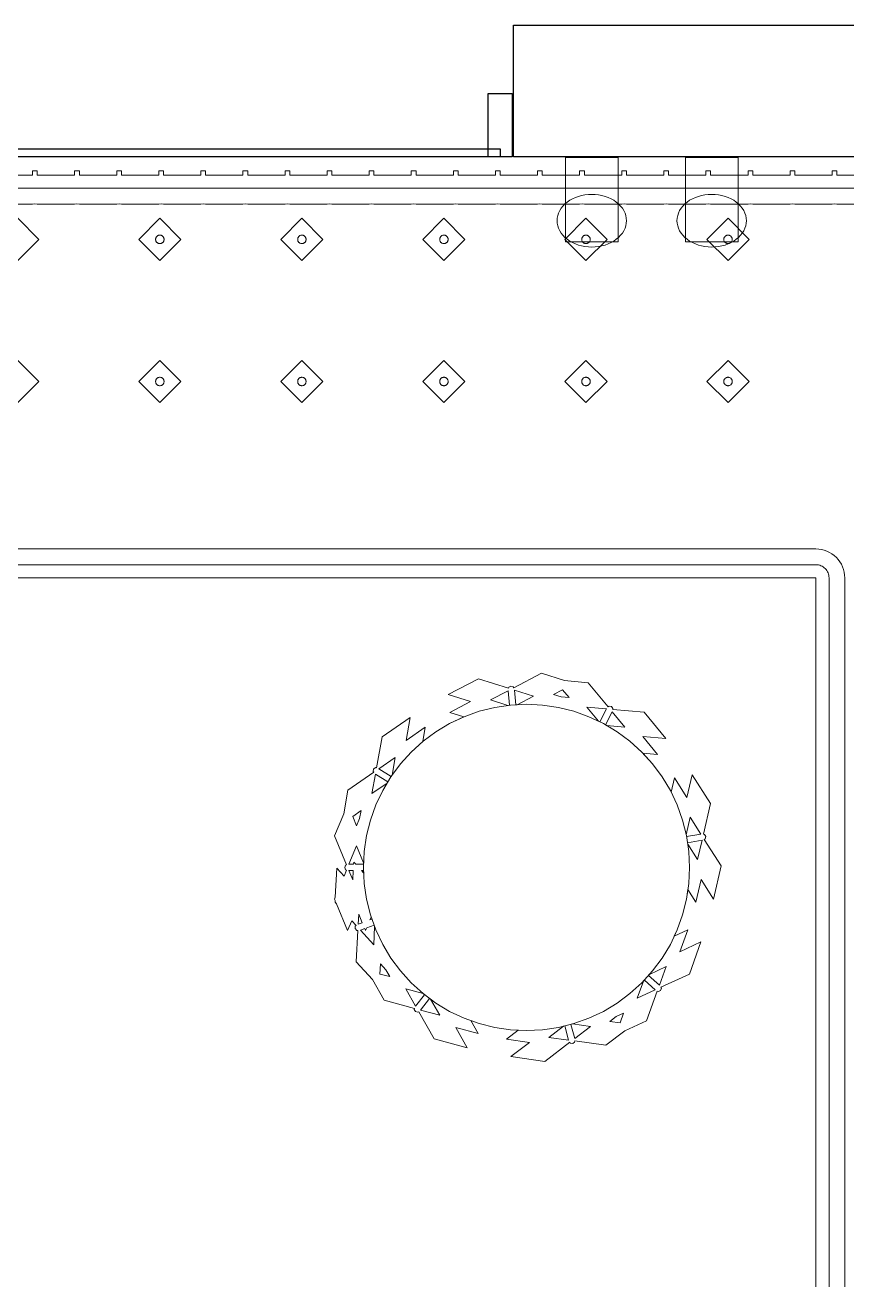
# Model space of a CAD drawing. Header units: metres. Extents: x 2172.2 to 2210.6, y 415.3 to 458.1.
# Drawn here: x 2191.208 to 2192.77, y 451.458 to 453.841 of the extents above; entities that cross this region are included whole.
import ezdxf

# ---------------------------------------------------------------- set-up
doc = ezdxf.new("R2010")
doc.units = ezdxf.units.M
for name, color, linetype, lineweight in [('NC_N1_BANQUETTES', 7, 'CONTINUOUS', 13), ('NC_N1_GLAZING', 7, 'CONTINUOUS', 13), ('NC_N1_PLANTS', 7, 'CONTINUOUS', 13), ('NC_N1_WALL_LIGHTS', 7, 'CONTINUOUS', 13), ('NC_N1_WALLS', 7, 'CONTINUOUS', 25)]:
    doc.layers.add(name, color=color, linetype=linetype, lineweight=lineweight)

# ---------------------------------------------------------------- blocks, each defined once
blk = doc.blocks.new('NC_N1_ARCHITECTURE')
at = {"layer": 'NC_N1_GLAZING', "linetype": 'CONTINUOUS', "lineweight": -2}
blk.add_lwpolyline([(2.11142, 19.591097), (-3.23858, 19.591097), (-3.23858, 19.606096), (2.11142, 19.606096)], close=True, dxfattribs=at)
at = {"layer": 'NC_N1_WALLS', "linetype": 'CONTINUOUS', "lineweight": -2}
for points in [[(2.13642, 19.841097), (3.51142, 19.841097), (3.51142, 19.591097), (2.13642, 19.591097)], [(2.08842, 19.711096), (2.13442, 19.711096), (2.13442, 19.591097), (2.08842, 19.591097)]]:
    blk.add_lwpolyline(points, close=True, dxfattribs=at)
blk = doc.blocks.new('NC_N1_SCONCE')
at = {"color": 0, "linetype": 'CONTINUOUS', "lineweight": -2}
for points in [[(0.05, -0.16), (0.05, 0), (-0.05, 0), (-0.05, -0.16)], [(0.066, -0.12), (0.0657, -0.1151), (0.0647, -0.1102), (0.0632, -0.1055), (0.061, -0.1009), (0.0582, -0.0964), (0.0549, -0.0922), (0.051, -0.0883), (0.0467, -0.0846), (0.0419, -0.0813), (0.0367, -0.0784), (0.0311, -0.0759), (0.0253, -0.0738), (0.0192, -0.0722), (0.0129, -0.071), (0.0065, -0.0702), (0, -0.07), (-0.0065, -0.0702), (-0.0129, -0.071), (-0.0192, -0.0722), (-0.0253, -0.0738), (-0.0311, -0.0759), (-0.0367, -0.0784), (-0.0419, -0.0813), (-0.0467, -0.0846), (-0.051, -0.0883), (-0.0549, -0.0922), (-0.0582, -0.0964), (-0.061, -0.1009), (-0.0632, -0.1055), (-0.0647, -0.1102), (-0.0657, -0.1151), (-0.066, -0.12), (-0.0657, -0.1249), (-0.0647, -0.1298), (-0.0632, -0.1345), (-0.061, -0.1391), (-0.0582, -0.1436), (-0.0549, -0.1478), (-0.051, -0.1517), (-0.0467, -0.1554), (-0.0419, -0.1587), (-0.0367, -0.1616), (-0.0311, -0.1641), (-0.0253, -0.1662), (-0.0192, -0.1678), (-0.0129, -0.169), (-0.0065, -0.1698), (0, -0.17), (0.0065, -0.1698), (0.0129, -0.169), (0.0192, -0.1678), (0.0253, -0.1662), (0.0311, -0.1641), (0.0367, -0.1616), (0.0419, -0.1587), (0.0467, -0.1554), (0.051, -0.1517), (0.0549, -0.1478), (0.0582, -0.1436), (0.061, -0.1391), (0.0632, -0.1345), (0.0647, -0.1298), (0.0657, -0.1249)]]:
    blk.add_lwpolyline(points, close=True, dxfattribs=at)
blk = doc.blocks.new('NC_N1_TRIANGLE_L_BANQUETTE')
at = {"color": 0, "linetype": 'CONTINUOUS', "lineweight": -2}
for points in [[(0.8, 4.35), (0.8, 0.8), (4.35, 0.8)], [(2.36, 0.035), (2.289, 0.035), (2.289, 0.027), (2.28, 0.027), (2.28, 0.035), (2.209, 0.035), (2.209, 0.027), (2.2, 0.027), (2.2, 0.035), (2.129, 0.035), (2.129, 0.027), (2.12, 0.027), (2.12, 0.035), (2.049, 0.035), (2.049, 0.027), (2.04, 0.027), (2.04, 0.035), (1.969, 0.035), (1.969, 0.027), (1.96, 0.027), (1.96, 0.035), (1.889, 0.035), (1.889, 0.027), (1.88, 0.027), (1.88, 0.035), (1.809, 0.035), (1.809, 0.027), (1.8, 0.027), (1.8, 0.035), (1.729, 0.035), (1.729, 0.027), (1.72, 0.027), (1.72, 0.035), (1.649, 0.035), (1.649, 0.027), (1.64, 0.027), (1.64, 0.035), (1.569, 0.035), (1.569, 0.027), (1.56, 0.027), (1.56, 0.035), (1.489, 0.035), (1.489, 0.027), (1.48, 0.027), (1.48, 0.035), (1.409, 0.035), (1.409, 0.027), (1.4, 0.027), (1.4, 0.035), (1.329, 0.035), (1.329, 0.027), (1.32, 0.027), (1.32, 0.035), (1.249, 0.035), (1.249, 0.027), (1.24, 0.027), (1.24, 0.035), (1.169, 0.035), (1.169, 0.027), (1.16, 0.027), (1.16, 0.035), (1.089, 0.035), (1.089, 0.027), (1.08, 0.027), (1.08, 0.035), (1.009, 0.035), (1.009, 0.027), (1, 0.027), (1, 0.035), (0.929, 0.035), (0.929, 0.027), (0.92, 0.027), (0.92, 0.035), (0.849, 0.035), (0.849, 0.027), (0.84, 0.027), (0.84, 0.035), (0.769, 0.035), (0.769, 0.027), (0.76, 0.027), (0.76, 0.035), (0.689, 0.035)], [(0.775, 4.325), (0.775, 0.8), (0.7751, 0.7975), (0.7755, 0.7951), (0.7761, 0.7927), (0.7769, 0.7904), (0.778, 0.7882), (0.7792, 0.7861), (0.7807, 0.7841), (0.7823, 0.7823), (0.7841, 0.7807), (0.7861, 0.7792), (0.7882, 0.778), (0.7904, 0.7769), (0.7927, 0.7761), (0.7951, 0.7755), (0.7975, 0.7751), (0.8, 0.775), (4.325, 0.775)], [(2.36, 0.06), (2.289, 0.06), (2.2865, 0.0599), (2.2845, 0.0596), (2.2825, 0.0599), (2.28, 0.06), (2.209, 0.06), (2.2065, 0.0599), (2.2045, 0.0596), (2.2025, 0.0599), (2.2, 0.06), (2.129, 0.06), (2.1265, 0.0599), (2.1245, 0.0596), (2.1225, 0.0599), (2.12, 0.06), (2.049, 0.06), (2.0465, 0.0599), (2.0445, 0.0596), (2.0425, 0.0599), (2.04, 0.06), (1.969, 0.06), (1.9665, 0.0599), (1.9645, 0.0596), (1.9625, 0.0599), (1.96, 0.06), (1.889, 0.06), (1.8865, 0.0599), (1.8845, 0.0596), (1.8825, 0.0599), (1.88, 0.06), (1.809, 0.06), (1.8065, 0.0599), (1.8045, 0.0596), (1.8025, 0.0599), (1.8, 0.06), (1.729, 0.06), (1.7265, 0.0599), (1.7245, 0.0596), (1.7225, 0.0599), (1.72, 0.06), (1.649, 0.06), (1.6465, 0.0599), (1.6445, 0.0596), (1.6425, 0.0599), (1.64, 0.06), (1.569, 0.06), (1.5665, 0.0599), (1.5645, 0.0596), (1.5625, 0.0599), (1.56, 0.06), (1.489, 0.06), (1.4865, 0.0599), (1.4845, 0.0596), (1.4825, 0.0599), (1.48, 0.06), (1.409, 0.06), (1.4065, 0.0599), (1.4045, 0.0596), (1.4025, 0.0599), (1.4, 0.06), (1.329, 0.06), (1.3265, 0.0599), (1.3245, 0.0596), (1.3225, 0.0599), (1.32, 0.06), (1.249, 0.06), (1.2465, 0.0599), (1.2445, 0.0596), (1.2425, 0.0599), (1.24, 0.06), (1.169, 0.06), (1.1665, 0.0599), (1.1645, 0.0596), (1.1625, 0.0599), (1.16, 0.06), (1.089, 0.06), (1.0865, 0.0599), (1.0845, 0.0596), (1.0825, 0.0599), (1.08, 0.06), (1.009, 0.06), (1.0065, 0.0599), (1.0045, 0.0596), (1.0025, 0.0599), (1, 0.06), (0.929, 0.06), (0.9265, 0.0599), (0.9245, 0.0596), (0.9225, 0.0599), (0.92, 0.06), (0.849, 0.06), (0.8465, 0.0599), (0.8445, 0.0596), (0.8425, 0.0599), (0.84, 0.06), (0.769, 0.06), (0.7665, 0.0599), (0.7645, 0.0596), (0.7625, 0.0599), (0.76, 0.06), (0.689, 0.06)], [(0.745, 4.295), (0.745, 0.8), (0.7453, 0.7946), (0.7461, 0.7893), (0.7474, 0.784), (0.7492, 0.779), (0.7515, 0.7741), (0.7543, 0.7694), (0.7575, 0.7651), (0.7611, 0.7611), (0.7651, 0.7575), (0.7694, 0.7543), (0.7741, 0.7515), (0.779, 0.7492), (0.784, 0.7474), (0.7893, 0.7461), (0.7946, 0.7453), (0.8, 0.745), (4.295, 0.745)], [(2.36, 0.09), (2.289, 0.09), (2.2845, 0.0898), (2.28, 0.09), (2.209, 0.09), (2.2045, 0.0898), (2.2, 0.09), (2.129, 0.09), (2.1245, 0.0898), (2.12, 0.09), (2.049, 0.09), (2.0445, 0.0898), (2.04, 0.09), (1.969, 0.09), (1.9645, 0.0898), (1.96, 0.09), (1.889, 0.09), (1.8845, 0.0898), (1.88, 0.09), (1.809, 0.09), (1.8045, 0.0898), (1.8, 0.09), (1.729, 0.09), (1.7245, 0.0898), (1.72, 0.09), (1.649, 0.09), (1.6445, 0.0898), (1.64, 0.09), (1.569, 0.09), (1.5645, 0.0898), (1.56, 0.09), (1.489, 0.09), (1.4845, 0.0898), (1.48, 0.09), (1.409, 0.09), (1.4045, 0.0898), (1.4, 0.09), (1.329, 0.09), (1.3245, 0.0898), (1.32, 0.09), (1.249, 0.09), (1.2445, 0.0898), (1.24, 0.09), (1.169, 0.09), (1.1645, 0.0898), (1.16, 0.09), (1.089, 0.09), (1.0845, 0.0898), (1.08, 0.09), (1.009, 0.09), (1.0045, 0.0898), (1, 0.09), (0.929, 0.09), (0.9245, 0.0898), (0.92, 0.09), (0.849, 0.09), (0.8445, 0.0898), (0.84, 0.09), (0.769, 0.09), (0.7645, 0.0898), (0.76, 0.09), (0.689, 0.09)]]:
    blk.add_lwpolyline(points, dxfattribs=at)
for points in [[(0.967, 0.387), (1.007, 0.427), (0.967, 0.467), (0.927, 0.427)], [(1.237, 0.387), (1.277, 0.427), (1.237, 0.467), (1.197, 0.427)], [(1.507, 0.387), (1.547, 0.427), (1.507, 0.467), (1.467, 0.427)], [(1.777, 0.387), (1.817, 0.427), (1.777, 0.467), (1.737, 0.427)], [(2.047, 0.387), (2.087, 0.427), (2.047, 0.467), (2.007, 0.427)], [(2.317, 0.387), (2.357, 0.427), (2.317, 0.467), (2.277, 0.427)], [(0.975, 0.427), (0.975, 0.4262), (0.9748, 0.4254), (0.9747, 0.4247), (0.9744, 0.4239), (0.9741, 0.4232), (0.9737, 0.4226), (0.9732, 0.4219), (0.9727, 0.4213), (0.9721, 0.4208), (0.9714, 0.4203), (0.9708, 0.4199), (0.9701, 0.4196), (0.9693, 0.4193), (0.9686, 0.4192), (0.9678, 0.419), (0.967, 0.419), (0.9662, 0.419), (0.9654, 0.4192), (0.9647, 0.4193), (0.9639, 0.4196), (0.9632, 0.4199), (0.9626, 0.4203), (0.9619, 0.4208), (0.9613, 0.4213), (0.9608, 0.4219), (0.9603, 0.4226), (0.9599, 0.4232), (0.9596, 0.4239), (0.9593, 0.4247), (0.9592, 0.4254), (0.959, 0.4262), (0.959, 0.427), (0.959, 0.4278), (0.9592, 0.4286), (0.9593, 0.4293), (0.9596, 0.4301), (0.9599, 0.4308), (0.9603, 0.4314), (0.9608, 0.4321), (0.9613, 0.4327), (0.9619, 0.4332), (0.9626, 0.4337), (0.9632, 0.4341), (0.9639, 0.4344), (0.9647, 0.4347), (0.9654, 0.4348), (0.9662, 0.435), (0.967, 0.435), (0.9678, 0.435), (0.9686, 0.4348), (0.9693, 0.4347), (0.9701, 0.4344), (0.9708, 0.4341), (0.9714, 0.4337), (0.9721, 0.4332), (0.9727, 0.4327), (0.9732, 0.4321), (0.9737, 0.4314), (0.9741, 0.4308), (0.9744, 0.4301), (0.9747, 0.4293), (0.9748, 0.4286), (0.975, 0.4278)], [(1.245, 0.427), (1.245, 0.4262), (1.2448, 0.4254), (1.2447, 0.4247), (1.2444, 0.4239), (1.2441, 0.4232), (1.2437, 0.4226), (1.2432, 0.4219), (1.2427, 0.4213), (1.2421, 0.4208), (1.2414, 0.4203), (1.2408, 0.4199), (1.2401, 0.4196), (1.2393, 0.4193), (1.2386, 0.4192), (1.2378, 0.419), (1.237, 0.419), (1.2362, 0.419), (1.2354, 0.4192), (1.2347, 0.4193), (1.2339, 0.4196), (1.2332, 0.4199), (1.2326, 0.4203), (1.2319, 0.4208), (1.2313, 0.4213), (1.2308, 0.4219), (1.2303, 0.4226), (1.2299, 0.4232), (1.2296, 0.4239), (1.2293, 0.4247), (1.2292, 0.4254), (1.229, 0.4262), (1.229, 0.427), (1.229, 0.4278), (1.2292, 0.4286), (1.2293, 0.4293), (1.2296, 0.4301), (1.2299, 0.4308), (1.2303, 0.4314), (1.2308, 0.4321), (1.2313, 0.4327), (1.2319, 0.4332), (1.2326, 0.4337), (1.2332, 0.4341), (1.2339, 0.4344), (1.2347, 0.4347), (1.2354, 0.4348), (1.2362, 0.435), (1.237, 0.435), (1.2378, 0.435), (1.2386, 0.4348), (1.2393, 0.4347), (1.2401, 0.4344), (1.2408, 0.4341), (1.2414, 0.4337), (1.2421, 0.4332), (1.2427, 0.4327), (1.2432, 0.4321), (1.2437, 0.4314), (1.2441, 0.4308), (1.2444, 0.4301), (1.2447, 0.4293), (1.2448, 0.4286), (1.245, 0.4278)], [(1.515, 0.427), (1.515, 0.4262), (1.5148, 0.4254), (1.5147, 0.4247), (1.5144, 0.4239), (1.5141, 0.4232), (1.5137, 0.4226), (1.5132, 0.4219), (1.5127, 0.4213), (1.5121, 0.4208), (1.5114, 0.4203), (1.5108, 0.4199), (1.5101, 0.4196), (1.5093, 0.4193), (1.5086, 0.4192), (1.5078, 0.419), (1.507, 0.419), (1.5062, 0.419), (1.5054, 0.4192), (1.5047, 0.4193), (1.5039, 0.4196), (1.5032, 0.4199), (1.5026, 0.4203), (1.5019, 0.4208), (1.5013, 0.4213), (1.5008, 0.4219), (1.5003, 0.4226), (1.4999, 0.4232), (1.4996, 0.4239), (1.4993, 0.4247), (1.4992, 0.4254), (1.499, 0.4262), (1.499, 0.427), (1.499, 0.4278), (1.4992, 0.4286), (1.4993, 0.4293), (1.4996, 0.4301), (1.4999, 0.4308), (1.5003, 0.4314), (1.5008, 0.4321), (1.5013, 0.4327), (1.5019, 0.4332), (1.5026, 0.4337), (1.5032, 0.4341), (1.5039, 0.4344), (1.5047, 0.4347), (1.5054, 0.4348), (1.5062, 0.435), (1.507, 0.435), (1.5078, 0.435), (1.5086, 0.4348), (1.5093, 0.4347), (1.5101, 0.4344), (1.5108, 0.4341), (1.5114, 0.4337), (1.5121, 0.4332), (1.5127, 0.4327), (1.5132, 0.4321), (1.5137, 0.4314), (1.5141, 0.4308), (1.5144, 0.4301), (1.5147, 0.4293), (1.5148, 0.4286), (1.515, 0.4278)], [(1.785, 0.427), (1.785, 0.4262), (1.7848, 0.4254), (1.7847, 0.4247), (1.7844, 0.4239), (1.7841, 0.4232), (1.7837, 0.4226), (1.7832, 0.4219), (1.7827, 0.4213), (1.7821, 0.4208), (1.7814, 0.4203), (1.7808, 0.4199), (1.7801, 0.4196), (1.7793, 0.4193), (1.7786, 0.4192), (1.7778, 0.419), (1.777, 0.419), (1.7762, 0.419), (1.7754, 0.4192), (1.7747, 0.4193), (1.7739, 0.4196), (1.7732, 0.4199), (1.7726, 0.4203), (1.7719, 0.4208), (1.7713, 0.4213), (1.7708, 0.4219), (1.7703, 0.4226), (1.7699, 0.4232), (1.7696, 0.4239), (1.7693, 0.4247), (1.7692, 0.4254), (1.769, 0.4262), (1.769, 0.427), (1.769, 0.4278), (1.7692, 0.4286), (1.7693, 0.4293), (1.7696, 0.4301), (1.7699, 0.4308), (1.7703, 0.4314), (1.7708, 0.4321), (1.7713, 0.4327), (1.7719, 0.4332), (1.7726, 0.4337), (1.7732, 0.4341), (1.7739, 0.4344), (1.7747, 0.4347), (1.7754, 0.4348), (1.7762, 0.435), (1.777, 0.435), (1.7778, 0.435), (1.7786, 0.4348), (1.7793, 0.4347), (1.7801, 0.4344), (1.7808, 0.4341), (1.7814, 0.4337), (1.7821, 0.4332), (1.7827, 0.4327), (1.7832, 0.4321), (1.7837, 0.4314), (1.7841, 0.4308), (1.7844, 0.4301), (1.7847, 0.4293), (1.7848, 0.4286), (1.785, 0.4278)], [(2.055, 0.427), (2.055, 0.4262), (2.0548, 0.4254), (2.0547, 0.4247), (2.0544, 0.4239), (2.0541, 0.4232), (2.0537, 0.4226), (2.0532, 0.4219), (2.0527, 0.4213), (2.0521, 0.4208), (2.0514, 0.4203), (2.0508, 0.4199), (2.0501, 0.4196), (2.0493, 0.4193), (2.0486, 0.4192), (2.0478, 0.419), (2.047, 0.419), (2.0462, 0.419), (2.0454, 0.4192), (2.0447, 0.4193), (2.0439, 0.4196), (2.0432, 0.4199), (2.0426, 0.4203), (2.0419, 0.4208), (2.0413, 0.4213), (2.0408, 0.4219), (2.0403, 0.4226), (2.0399, 0.4232), (2.0396, 0.4239), (2.0393, 0.4247), (2.0392, 0.4254), (2.039, 0.4262), (2.039, 0.427), (2.039, 0.4278), (2.0392, 0.4286), (2.0393, 0.4293), (2.0396, 0.4301), (2.0399, 0.4308), (2.0403, 0.4314), (2.0408, 0.4321), (2.0413, 0.4327), (2.0419, 0.4332), (2.0426, 0.4337), (2.0432, 0.4341), (2.0439, 0.4344), (2.0447, 0.4347), (2.0454, 0.4348), (2.0462, 0.435), (2.047, 0.435), (2.0478, 0.435), (2.0486, 0.4348), (2.0493, 0.4347), (2.0501, 0.4344), (2.0508, 0.4341), (2.0514, 0.4337), (2.0521, 0.4332), (2.0527, 0.4327), (2.0532, 0.4321), (2.0537, 0.4314), (2.0541, 0.4308), (2.0544, 0.4301), (2.0547, 0.4293), (2.0548, 0.4286), (2.055, 0.4278)], [(0.967, 0.117), (1.007, 0.157), (0.967, 0.197), (0.927, 0.157)], [(1.237, 0.117), (1.277, 0.157), (1.237, 0.197), (1.197, 0.157)], [(1.507, 0.117), (1.547, 0.157), (1.507, 0.197), (1.467, 0.157)], [(1.777, 0.117), (1.817, 0.157), (1.777, 0.197), (1.737, 0.157)], [(2.047, 0.117), (2.087, 0.157), (2.047, 0.197), (2.007, 0.157)], [(2.317, 0.117), (2.357, 0.157), (2.317, 0.197), (2.277, 0.157)], [(0.975, 0.157), (0.975, 0.1562), (0.9748, 0.1554), (0.9747, 0.1547), (0.9744, 0.1539), (0.9741, 0.1532), (0.9737, 0.1526), (0.9732, 0.1519), (0.9727, 0.1513), (0.9721, 0.1508), (0.9714, 0.1503), (0.9708, 0.1499), (0.9701, 0.1496), (0.9693, 0.1493), (0.9686, 0.1492), (0.9678, 0.149), (0.967, 0.149), (0.9662, 0.149), (0.9654, 0.1492), (0.9647, 0.1493), (0.9639, 0.1496), (0.9632, 0.1499), (0.9626, 0.1503), (0.9619, 0.1508), (0.9613, 0.1513), (0.9608, 0.1519), (0.9603, 0.1526), (0.9599, 0.1532), (0.9596, 0.1539), (0.9593, 0.1547), (0.9592, 0.1554), (0.959, 0.1562), (0.959, 0.157), (0.959, 0.1578), (0.9592, 0.1586), (0.9593, 0.1593), (0.9596, 0.1601), (0.9599, 0.1608), (0.9603, 0.1614), (0.9608, 0.1621), (0.9613, 0.1627), (0.9619, 0.1632), (0.9626, 0.1637), (0.9632, 0.1641), (0.9639, 0.1644), (0.9647, 0.1647), (0.9654, 0.1648), (0.9662, 0.165), (0.967, 0.165), (0.9678, 0.165), (0.9686, 0.1648), (0.9693, 0.1647), (0.9701, 0.1644), (0.9708, 0.1641), (0.9714, 0.1637), (0.9721, 0.1632), (0.9727, 0.1627), (0.9732, 0.1621), (0.9737, 0.1614), (0.9741, 0.1608), (0.9744, 0.1601), (0.9747, 0.1593), (0.9748, 0.1586), (0.975, 0.1578)], [(1.245, 0.157), (1.245, 0.1562), (1.2448, 0.1554), (1.2447, 0.1547), (1.2444, 0.1539), (1.2441, 0.1532), (1.2437, 0.1526), (1.2432, 0.1519), (1.2427, 0.1513), (1.2421, 0.1508), (1.2414, 0.1503), (1.2408, 0.1499), (1.2401, 0.1496), (1.2393, 0.1493), (1.2386, 0.1492), (1.2378, 0.149), (1.237, 0.149), (1.2362, 0.149), (1.2354, 0.1492), (1.2347, 0.1493), (1.2339, 0.1496), (1.2332, 0.1499), (1.2326, 0.1503), (1.2319, 0.1508), (1.2313, 0.1513), (1.2308, 0.1519), (1.2303, 0.1526), (1.2299, 0.1532), (1.2296, 0.1539), (1.2293, 0.1547), (1.2292, 0.1554), (1.229, 0.1562), (1.229, 0.157), (1.229, 0.1578), (1.2292, 0.1586), (1.2293, 0.1593), (1.2296, 0.1601), (1.2299, 0.1608), (1.2303, 0.1614), (1.2308, 0.1621), (1.2313, 0.1627), (1.2319, 0.1632), (1.2326, 0.1637), (1.2332, 0.1641), (1.2339, 0.1644), (1.2347, 0.1647), (1.2354, 0.1648), (1.2362, 0.165), (1.237, 0.165), (1.2378, 0.165), (1.2386, 0.1648), (1.2393, 0.1647), (1.2401, 0.1644), (1.2408, 0.1641), (1.2414, 0.1637), (1.2421, 0.1632), (1.2427, 0.1627), (1.2432, 0.1621), (1.2437, 0.1614), (1.2441, 0.1608), (1.2444, 0.1601), (1.2447, 0.1593), (1.2448, 0.1586), (1.245, 0.1578)], [(1.515, 0.157), (1.515, 0.1562), (1.5148, 0.1554), (1.5147, 0.1547), (1.5144, 0.1539), (1.5141, 0.1532), (1.5137, 0.1526), (1.5132, 0.1519), (1.5127, 0.1513), (1.5121, 0.1508), (1.5114, 0.1503), (1.5108, 0.1499), (1.5101, 0.1496), (1.5093, 0.1493), (1.5086, 0.1492), (1.5078, 0.149), (1.507, 0.149), (1.5062, 0.149), (1.5054, 0.1492), (1.5047, 0.1493), (1.5039, 0.1496), (1.5032, 0.1499), (1.5026, 0.1503), (1.5019, 0.1508), (1.5013, 0.1513), (1.5008, 0.1519), (1.5003, 0.1526), (1.4999, 0.1532), (1.4996, 0.1539), (1.4993, 0.1547), (1.4992, 0.1554), (1.499, 0.1562), (1.499, 0.157), (1.499, 0.1578), (1.4992, 0.1586), (1.4993, 0.1593), (1.4996, 0.1601), (1.4999, 0.1608), (1.5003, 0.1614), (1.5008, 0.1621), (1.5013, 0.1627), (1.5019, 0.1632), (1.5026, 0.1637), (1.5032, 0.1641), (1.5039, 0.1644), (1.5047, 0.1647), (1.5054, 0.1648), (1.5062, 0.165), (1.507, 0.165), (1.5078, 0.165), (1.5086, 0.1648), (1.5093, 0.1647), (1.5101, 0.1644), (1.5108, 0.1641), (1.5114, 0.1637), (1.5121, 0.1632), (1.5127, 0.1627), (1.5132, 0.1621), (1.5137, 0.1614), (1.5141, 0.1608), (1.5144, 0.1601), (1.5147, 0.1593), (1.5148, 0.1586), (1.515, 0.1578)], [(1.785, 0.157), (1.785, 0.1562), (1.7848, 0.1554), (1.7847, 0.1547), (1.7844, 0.1539), (1.7841, 0.1532), (1.7837, 0.1526), (1.7832, 0.1519), (1.7827, 0.1513), (1.7821, 0.1508), (1.7814, 0.1503), (1.7808, 0.1499), (1.7801, 0.1496), (1.7793, 0.1493), (1.7786, 0.1492), (1.7778, 0.149), (1.777, 0.149), (1.7762, 0.149), (1.7754, 0.1492), (1.7747, 0.1493), (1.7739, 0.1496), (1.7732, 0.1499), (1.7726, 0.1503), (1.7719, 0.1508), (1.7713, 0.1513), (1.7708, 0.1519), (1.7703, 0.1526), (1.7699, 0.1532), (1.7696, 0.1539), (1.7693, 0.1547), (1.7692, 0.1554), (1.769, 0.1562), (1.769, 0.157), (1.769, 0.1578), (1.7692, 0.1586), (1.7693, 0.1593), (1.7696, 0.1601), (1.7699, 0.1608), (1.7703, 0.1614), (1.7708, 0.1621), (1.7713, 0.1627), (1.7719, 0.1632), (1.7726, 0.1637), (1.7732, 0.1641), (1.7739, 0.1644), (1.7747, 0.1647), (1.7754, 0.1648), (1.7762, 0.165), (1.777, 0.165), (1.7778, 0.165), (1.7786, 0.1648), (1.7793, 0.1647), (1.7801, 0.1644), (1.7808, 0.1641), (1.7814, 0.1637), (1.7821, 0.1632), (1.7827, 0.1627), (1.7832, 0.1621), (1.7837, 0.1614), (1.7841, 0.1608), (1.7844, 0.1601), (1.7847, 0.1593), (1.7848, 0.1586), (1.785, 0.1578)], [(2.055, 0.157), (2.055, 0.1562), (2.0548, 0.1554), (2.0547, 0.1547), (2.0544, 0.1539), (2.0541, 0.1532), (2.0537, 0.1526), (2.0532, 0.1519), (2.0527, 0.1513), (2.0521, 0.1508), (2.0514, 0.1503), (2.0508, 0.1499), (2.0501, 0.1496), (2.0493, 0.1493), (2.0486, 0.1492), (2.0478, 0.149), (2.047, 0.149), (2.0462, 0.149), (2.0454, 0.1492), (2.0447, 0.1493), (2.0439, 0.1496), (2.0432, 0.1499), (2.0426, 0.1503), (2.0419, 0.1508), (2.0413, 0.1513), (2.0408, 0.1519), (2.0403, 0.1526), (2.0399, 0.1532), (2.0396, 0.1539), (2.0393, 0.1547), (2.0392, 0.1554), (2.039, 0.1562), (2.039, 0.157), (2.039, 0.1578), (2.0392, 0.1586), (2.0393, 0.1593), (2.0396, 0.1601), (2.0399, 0.1608), (2.0403, 0.1614), (2.0408, 0.1621), (2.0413, 0.1627), (2.0419, 0.1632), (2.0426, 0.1637), (2.0432, 0.1641), (2.0439, 0.1644), (2.0447, 0.1647), (2.0454, 0.1648), (2.0462, 0.165), (2.047, 0.165), (2.0478, 0.165), (2.0486, 0.1648), (2.0493, 0.1647), (2.0501, 0.1644), (2.0508, 0.1641), (2.0514, 0.1637), (2.0521, 0.1632), (2.0527, 0.1627), (2.0532, 0.1621), (2.0537, 0.1614), (2.0541, 0.1608), (2.0544, 0.1601), (2.0547, 0.1593), (2.0548, 0.1586), (2.055, 0.1578)]]:
    blk.add_lwpolyline(points, close=True, dxfattribs=at)
blk = doc.blocks.new('NC_N1_PLANTER')
at = {"color": 0, "linetype": 'CONTINUOUS', "lineweight": -2}
for points in [[(-0.314582, -0.176177), (-0.34944, -0.121314), (-0.336246, -0.063287), (-0.338237, -0.062792), (-0.340588, -0.058893), (-0.339683, -0.054431), (-0.337973, -0.053296), (-0.369886, -0.003068), (-0.355475, 0.060314), (-0.331772, 0.023007), (-0.321972, 0.066107), (-0.30676, 0.042164), (-0.304043, 0.060478), (-0.296652, 0.089988), (-0.286403, 0.118632), (-0.280823, 0.13043), (-0.30658, 0.118511), (-0.291515, 0.160064), (-0.331628, 0.141502), (-0.309474, 0.20261), (-0.255468, 0.227602), (-0.256292, 0.22948), (-0.254641, 0.233723), (-0.250554, 0.235732), (-0.248612, 0.235071), (-0.22833, 0.291016), (-0.18698, 0.310151), (-0.150749, 0.337787), (-0.091788, 0.329601), (-0.091462, 0.331547), (-0.087769, 0.334189), (-0.083255, 0.333702), (-0.082014, 0.332167), (-0.034685, 0.368269), (0.029698, 0.35933), (-0.005446, 0.332524), (0.038334, 0.326445), (0.015759, 0.309226), (0.030385, 0.308507), (0.060478, 0.304043), (0.089988, 0.296652), (0.105943, 0.290943), (0.091863, 0.31559), (0.134551, 0.304134), (0.112627, 0.342513), (0.175406, 0.325665), (0.204933, 0.273978), (0.206673, 0.274908), (0.21102, 0.273598), (0.213392, 0.269726), (0.212934, 0.267806), (0.270427, 0.252378), (0.293029, 0.212813), (0.32366, 0.17908), (0.320546, 0.119665), (0.322646, 0.119524), (0.325649, 0.11609), (0.325495, 0.111531), (0.323958, 0.110094), (0.332125, 0.1011), (0.34, 0.12), (0.361231, 0.069046), (0.363954, 0.066047), (0.363789, 0.062905), (0.365, 0.06), (0.363441, 0.056259), (0.360553, 0.001136), (0.346789, 0.016294), (0.342105, 0.005053), (0.343905, 0.004243), (0.345522, 0), (0.343905, -0.004243), (0.342105, -0.005053), (0.365, -0.06), (0.347475, -0.102059), (0.339471, -0.146917), (0.290523, -0.180738), (0.291693, -0.182487), (0.290809, -0.186962), (0.287104, -0.189624), (0.285028, -0.189285), (0.274576, -0.247856), (0.2211, -0.284806), (0.228864, -0.241294), (0.192501, -0.26642), (0.1974, -0.238964), (0.196662, -0.239633), (0.172227, -0.257756), (0.146133, -0.273396), (0.119186, -0.286141), (0.145726, -0.294619), (0.106529, -0.315045), (0.148633, -0.328494), (0.09099, -0.358533), (0.034315, -0.34043), (0.033645, -0.342424), (0.029562, -0.344457), (0.025191, -0.34315), (0.024191, -0.341299), (-0.02857, -0.368794), (-0.071975, -0.354929), (-0.117352, -0.35079), (-0.155242, -0.304904), (-0.15685, -0.306178), (-0.161374, -0.305659), (-0.164354, -0.302216), (-0.164209, -0.30017), (-0.223471, -0.294764), (-0.264858, -0.244643), (-0.220841, -0.248658), (-0.248984, -0.214576), (-0.22109, -0.217121), (-0.239633, -0.196662), (-0.257756, -0.172227), (-0.273396, -0.146133), (-0.274861, -0.143036), (-0.281079, -0.170384), (-0.304783, -0.133077)], [(-0.304043, 0.060478), (-0.296652, 0.089988), (-0.286403, 0.118632), (-0.273396, 0.146133), (-0.257756, 0.172227), (-0.239633, 0.196662), (-0.219203, 0.219203), (-0.196662, 0.239633), (-0.172227, 0.257756), (-0.146133, 0.273396), (-0.118632, 0.286403), (-0.089988, 0.296652), (-0.060478, 0.304043), (-0.030385, 0.308507), (0, 0.31), (0.030385, 0.308507), (0.060478, 0.304043), (0.089988, 0.296652), (0.118632, 0.286403), (0.146133, 0.273396), (0.172227, 0.257756), (0.196662, 0.239633), (0.219203, 0.219203), (0.239633, 0.196662), (0.257756, 0.172227), (0.273396, 0.146133), (0.286403, 0.118632), (0.296652, 0.089988), (0.304043, 0.060478), (0.308507, 0.030385), (0.31, 0), (0.308507, -0.030385), (0.304043, -0.060478), (0.296652, -0.089988), (0.286403, -0.118632), (0.273396, -0.146133), (0.257756, -0.172227), (0.239633, -0.196662), (0.219203, -0.219203), (0.196662, -0.239633), (0.172227, -0.257756), (0.146133, -0.273396), (0.118632, -0.286403), (0.089988, -0.296652), (0.060478, -0.304043), (0.030385, -0.308507), (0, -0.31), (-0.030385, -0.308507), (-0.060478, -0.304043), (-0.089988, -0.296652), (-0.118632, -0.286403), (-0.146133, -0.273396), (-0.172227, -0.257756), (-0.196662, -0.239633), (-0.219203, -0.219203), (-0.239633, -0.196662), (-0.257756, -0.172227), (-0.273396, -0.146133), (-0.286403, -0.118632), (-0.296652, -0.089988), (-0.304043, -0.060478), (-0.308507, -0.030385), (-0.31, 0), (-0.308507, 0.030385)], [(-0.091535, 0.324905), (-0.12151, 0.302042), (-0.087386, 0.297304), (-0.084477, 0.298032)], [(-0.072835, 0.300948), (-0.070392, 0.30156), (-0.042586, 0.322769), (-0.079928, 0.327954)], [(-0.170679, 0.283112), (-0.15865, 0.292287), (-0.177811, 0.294948), (-0.184405, 0.276761)], [(0.18234, 0.250255), (0.184312, 0.248793), (0.20137, 0.27091), (0.164959, 0.280681)], [(0.229573, 0.230846), (0.210872, 0.263581), (0.193952, 0.241643), (0.196566, 0.239704)], [(-0.244585, 0.232638), (-0.224083, 0.213819), (-0.222168, 0.215932), (-0.210371, 0.24847)], [(-0.232141, 0.204928), (-0.252699, 0.223798), (-0.265549, 0.188355), (-0.23388, 0.20301)], [(0.267482, 0.194261), (0.277651, 0.183062), (0.278664, 0.20238), (0.259979, 0.207395)], [(0.307649, 0.116043), (0.315889, 0.11898), (0.290546, 0.146891), (0.288725, 0.112142), (0.289628, 0.109619), (0.303776, 0.114662), (0.306, 0.12)], [(0.295485, 0.094765), (0.297542, 0.099701), (0.293671, 0.098321), (0.29459, 0.095751)], [(0.319918, 0.107677), (0.31227, 0.104951), (0.318937, 0.088952)], [(0.309578, 0.008587), (0.309705, 0.006), (0.313744, 0.006), (0.310149, 0.009959)], [(0.32938, 0.006), (0.3375, 0.006), (0.330287, 0.023311)], [(-0.306067, -0.046834), (-0.306424, -0.044428), (-0.325228, -0.014831), (-0.333587, -0.051593)], [(0.32464, -0.006), (0.309705, -0.006), (0.309578, -0.008587), (0.323, -0.0408), (0.3375, -0.006), (0.328751, -0.006), (0.328527, -0.010281)], [(-0.303717, -0.061779), (-0.304043, -0.060478), (-0.304306, -0.058708), (-0.331542, -0.063418), (-0.311325, -0.095238)], [(0.33044, -0.097057), (0.323, -0.0792), (0.317182, -0.093164), (0.314525, -0.108055)], [(0.264914, -0.160285), (0.263661, -0.162376), (0.287137, -0.177468), (0.293759, -0.140353)], [(0.249631, -0.208993), (0.280647, -0.187562), (0.257445, -0.172646), (0.255695, -0.175005)], [(-0.152218, -0.269749), (-0.186882, -0.266587), (-0.162878, -0.295657), (-0.149925, -0.271123)], [(-0.139269, -0.276642), (-0.152266, -0.301259), (-0.114722, -0.304684), (-0.136985, -0.277723)], [(-0.013033, -0.325306), (0.02288, -0.336777), (0.020496, -0.308993), (0.018039, -0.309114)], [(0.06827, -0.318328), (0.035259, -0.307784), (0.032472, -0.308197), (0.034836, -0.335751)], [(-0.0657, -0.323987), (-0.080764, -0.322613), (-0.068447, -0.33753), (-0.051291, -0.328589)]]:
    blk.add_lwpolyline(points, close=True, dxfattribs=at)

msp = doc.modelspace()

# ---------------------------------------------------------------- block references
at = {"layer": 'NC_N1_BANQUETTES', "linetype": 'CONTINUOUS', "rotation": -180}
msp.add_blockref('NC_N1_TRIANGLE_L_BANQUETTE', (2193.5114, 453.5911), dxfattribs=at)
at = {"layer": 'NC_N1_PLANTS', "linetype": 'CONTINUOUS', "rotation": -180}
msp.add_blockref('NC_N1_PLANTER', (2192.1614, 452.2411), dxfattribs=at)
at = {"layer": 'NC_N1_WALL_LIGHTS', "linetype": 'CONTINUOUS'}
for p in [(2192.2854, 453.5896), (2192.5134, 453.5896)]:
    msp.add_blockref('NC_N1_SCONCE', p, dxfattribs=at)
at = {"layer": 'NC_N1_WALLS'}
msp.add_blockref('NC_N1_ARCHITECTURE', (2190, 434), dxfattribs=at)

doc.saveas('drawing.dxf')
